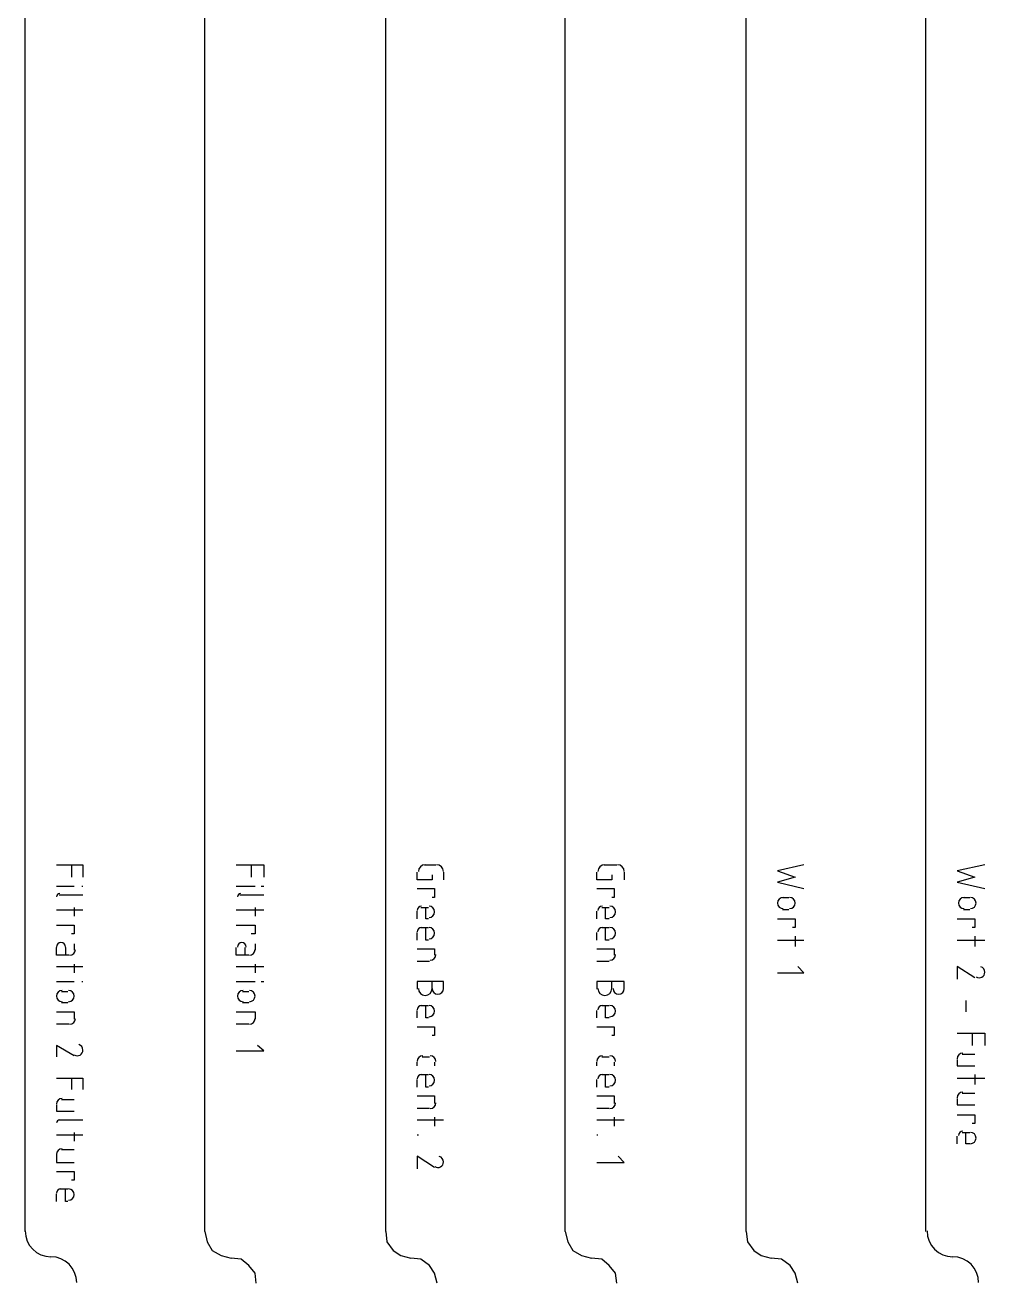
# Model space of a CAD drawing. Header units: millimetres. Extents: x 0 to 33.1, y 1.5 to 45.3.
# Drawn here: x 5.878 to 7.151, y 14.517 to 16.185 of the extents above; entities that cross this region are included whole.
import ezdxf

# ---------------------------------------------------------------- set-up
doc = ezdxf.new("R2010")
doc.units = ezdxf.units.MM
doc.header["$MEASUREMENT"] = 0
doc.layers.get('0').update_dxf_attribs({"linetype": 'CONTINUOUS'})

msp = doc.modelspace()

# ---------------------------------------------------------------- linework, layer by layer
at = {"color": 4, "linetype": 'Continuous'}
for p, q in [((5.87776, 14.5844), (5.87776, 16.5394)), ((7.07275, 14.5844), (7.07275, 16.5394)), ((5.87776, 14.5844), (5.87776, 14.5844)), ((7.07275, 14.5844), (7.07275, 14.5844)), ((5.91114, 14.5494), (5.91114, 14.5494)), ((7.10781, 14.5494), (7.10781, 14.5494))]:
    msp.add_line(p, q, dxfattribs=at)
at = {"color": 5, "linetype": 'Continuous'}
for p, q in [((6.1161, 14.5844), (6.1161, 16.5394)), ((6.1161, 14.5844), (6.1161, 14.5844)), ((6.1161, 14.5844), (6.11947, 14.5711)), ((6.11947, 14.5711), (6.12608, 14.5594)), ((6.12608, 14.5594), (6.13781, 14.5528)), ((6.13781, 14.5528), (6.1511, 14.5494)), ((6.16444, 14.5478), (6.1511, 14.5494)), ((6.17443, 14.5394), (6.16444, 14.5478)), ((6.18278, 14.5294), (6.17443, 14.5394)), ((6.18446, 14.5161), (6.18278, 14.5294))]:
    msp.add_line(p, q, dxfattribs=at)
at = {"color": 104, "linetype": 'Continuous'}
for p, q in [((6.35612, 14.5844), (6.35612, 16.5394)), ((6.35612, 14.5844), (6.35612, 14.5844)), ((6.35612, 14.5844), (6.35781, 14.5711)), ((6.35781, 14.5711), (6.3661, 14.5594)), ((6.3661, 14.5594), (6.37608, 14.5528)), ((6.37608, 14.5528), (6.38943, 14.5494)), ((6.40278, 14.5478), (6.38943, 14.5494)), ((6.41444, 14.5394), (6.40278, 14.5478)), ((6.42111, 14.5294), (6.41444, 14.5394)), ((6.42443, 14.5161), (6.42111, 14.5294))]:
    msp.add_line(p, q, dxfattribs=at)
at = {"color": 3, "linetype": 'Continuous'}
for p, q in [((6.59446, 14.5844), (6.59446, 16.5394)), ((6.59446, 14.5844), (6.59446, 14.5844)), ((6.59446, 14.5844), (6.59776, 14.5711)), ((6.59776, 14.5711), (6.60444, 14.5594)), ((6.60444, 14.5594), (6.6161, 14.5528)), ((6.6161, 14.5528), (6.62944, 14.5494)), ((6.64279, 14.5478), (6.62944, 14.5494)), ((6.65278, 14.5394), (6.64279, 14.5478)), ((6.66114, 14.5294), (6.65278, 14.5394)), ((6.66276, 14.5161), (6.66114, 14.5294))]:
    msp.add_line(p, q, dxfattribs=at)
at = {"color": 52, "linetype": 'Continuous'}
for p, q in [((6.83442, 14.5844), (6.83442, 16.5394)), ((6.83442, 14.5844), (6.83442, 14.5844)), ((6.83442, 14.5844), (6.8361, 14.5711)), ((6.8361, 14.5711), (6.84446, 14.5594)), ((6.84446, 14.5594), (6.85444, 14.5528)), ((6.85444, 14.5528), (6.86778, 14.5494)), ((6.88113, 14.5478), (6.86778, 14.5494)), ((6.89279, 14.5394), (6.88113, 14.5478)), ((6.89947, 14.5294), (6.89279, 14.5394)), ((6.90278, 14.5161), (6.89947, 14.5294))]:
    msp.add_line(p, q, dxfattribs=at)
at = {"color": 0, "linetype": 'Continuous'}
for p, q in [((5.91943, 15.0711), (5.95443, 15.0711)), ((5.93946, 15.0711), (5.93946, 15.0544)), ((5.95443, 15.0711), (5.95443, 15.0544)), ((6.15776, 15.0711), (6.19444, 15.0711)), ((6.17779, 15.0711), (6.17779, 15.0544)), ((6.19444, 15.0711), (6.19444, 15.0544)), ((6.40776, 15.0711), (6.42279, 15.0711)), ((6.64611, 15.0711), (6.66276, 15.0711)), ((6.91114, 15.0711), (6.87608, 15.0628)), ((7.1511, 15.0711), (7.11442, 15.0628)), ((6.39779, 15.0511), (6.39779, 15.0611)), ((6.41775, 15.0511), (6.39779, 15.0511)), ((6.41775, 15.0578), (6.41775, 15.0511)), ((6.43278, 15.0611), (6.43278, 15.0511)), ((6.63612, 15.0511), (6.63612, 15.0611)), ((6.65608, 15.0511), (6.63612, 15.0511)), ((6.65608, 15.0578), (6.65608, 15.0511)), ((6.67279, 15.0611), (6.67279, 15.0511)), ((6.87608, 15.0628), (6.89947, 15.0544)), ((6.89947, 15.0544), (6.87608, 15.0478)), ((6.87608, 15.0478), (6.91114, 15.0394)), ((7.11442, 15.0628), (7.13781, 15.0544)), ((7.13781, 15.0544), (7.11442, 15.0478)), ((7.11442, 15.0478), (7.1511, 15.0394)), ((5.91943, 15.0428), (5.94276, 15.0428)), ((5.92279, 15.0311), (5.95443, 15.0311)), ((5.95281, 15.0428), (5.95443, 15.0428)), ((6.15776, 15.0428), (6.18278, 15.0428)), ((6.16276, 15.0311), (6.19444, 15.0311)), ((6.19114, 15.0428), (6.19444, 15.0428)), ((6.39779, 15.0394), (6.42111, 15.0394)), ((6.42111, 15.0394), (6.42111, 15.0278)), ((6.63612, 15.0394), (6.65944, 15.0394)), ((6.65944, 15.0394), (6.65944, 15.0278)), ((5.94276, 15.0144), (5.94276, 15.0028)), ((6.18278, 15.0144), (6.18278, 15.0028)), ((6.40278, 15.0144), (6.41276, 15.0144)), ((6.40944, 14.9994), (6.40944, 15.0144)), ((6.42111, 15.0278), (6.41775, 15.0278)), ((6.64279, 15.0144), (6.65278, 15.0144)), ((6.64779, 14.9994), (6.64779, 15.0144)), ((6.65944, 15.0278), (6.65608, 15.0278)), ((6.88276, 15.0278), (6.89111, 15.0278)), ((7.12278, 15.0278), (7.13112, 15.0278)), ((5.91943, 15.0111), (5.95443, 15.0111)), ((6.15776, 15.0111), (6.19444, 15.0111)), ((6.39779, 14.9994), (6.39779, 15.0094)), ((6.41276, 14.9994), (6.40944, 14.9994)), ((6.63612, 14.9994), (6.63612, 15.0094)), ((6.65278, 14.9994), (6.64779, 14.9994)), ((6.87608, 14.9994), (6.89947, 14.9994)), ((6.89111, 15.0111), (6.88276, 15.0111)), ((6.89947, 14.9994), (6.89947, 14.9878)), ((7.11442, 14.9994), (7.13781, 14.9994)), ((7.13112, 15.0111), (7.12278, 15.0111)), ((7.13781, 14.9994), (7.13781, 14.9878)), ((5.91943, 14.9911), (5.94276, 14.9911)), ((5.94276, 14.9911), (5.94276, 14.9794)), ((6.15776, 14.9911), (6.18278, 14.9911)), ((6.18278, 14.9911), (6.18278, 14.9794)), ((6.39779, 14.9711), (6.39779, 14.9811)), ((6.40278, 14.9878), (6.41276, 14.9878)), ((6.40944, 14.9711), (6.40944, 14.9878)), ((6.63612, 14.9711), (6.63612, 14.9811)), ((6.64279, 14.9878), (6.65278, 14.9878)), ((6.64779, 14.9711), (6.64779, 14.9878)), ((6.89947, 14.9878), (6.89611, 14.9878)), ((7.13781, 14.9878), (7.13444, 14.9878)), ((5.94276, 14.9794), (5.93946, 14.9794)), ((5.94276, 14.9661), (5.94276, 14.9578)), ((6.18278, 14.9794), (6.17779, 14.9794)), ((6.18278, 14.9661), (6.18278, 14.9578)), ((6.41276, 14.9711), (6.40944, 14.9711)), ((6.65278, 14.9711), (6.64779, 14.9711)), ((6.87608, 14.9711), (6.91114, 14.9711)), ((6.89947, 14.9761), (6.89947, 14.9628)), ((7.11442, 14.9711), (7.1511, 14.9711)), ((7.13781, 14.9761), (7.13781, 14.9628)), ((5.91943, 14.9511), (5.91943, 14.9611)), ((5.93608, 14.9511), (5.91943, 14.9511)), ((5.9311, 14.9611), (5.9311, 14.9511)), ((6.15776, 14.9511), (6.15776, 14.9611)), ((6.17443, 14.9511), (6.15776, 14.9511)), ((6.16943, 14.9611), (6.16943, 14.9511)), ((6.39779, 14.9594), (6.42111, 14.9594)), ((6.42111, 14.9594), (6.42111, 14.9511)), ((6.63612, 14.9594), (6.65944, 14.9594)), ((6.65944, 14.9594), (6.65944, 14.9511)), ((5.91943, 14.9361), (5.95443, 14.9361)), ((5.94276, 14.9394), (5.94276, 14.9278)), ((6.15776, 14.9361), (6.19444, 14.9361)), ((6.18278, 14.9394), (6.18278, 14.9278)), ((6.41444, 14.9428), (6.39779, 14.9428)), ((6.65278, 14.9428), (6.63612, 14.9428)), ((6.91114, 14.9278), (6.90278, 14.9361)), ((7.13781, 14.9211), (7.11442, 14.9361)), ((7.11442, 14.9361), (7.11442, 14.9194)), ((5.91943, 14.9161), (5.94276, 14.9161)), ((5.95281, 14.9161), (5.95443, 14.9161)), ((6.15776, 14.9161), (6.18278, 14.9161)), ((6.19114, 14.9161), (6.19444, 14.9161)), ((6.39779, 14.9161), (6.39779, 14.9061)), ((6.43278, 14.9161), (6.39779, 14.9161)), ((6.41775, 14.9061), (6.41775, 14.9161)), ((6.43278, 14.9061), (6.43278, 14.9161)), ((6.63612, 14.9161), (6.63612, 14.9061)), ((6.67279, 14.9161), (6.63612, 14.9161)), ((6.65608, 14.9061), (6.65608, 14.9161)), ((6.67279, 14.9061), (6.67279, 14.9161)), ((6.87608, 14.9278), (6.91114, 14.9278)), ((5.92611, 14.9028), (5.93446, 14.9028)), ((6.16613, 14.9028), (6.17443, 14.9028)), ((5.93446, 14.8878), (5.92611, 14.8878)), ((6.17443, 14.8878), (6.16613, 14.8878)), ((6.40278, 14.8844), (6.41276, 14.8844)), ((6.40944, 14.8678), (6.40944, 14.8844)), ((6.64279, 14.8844), (6.65278, 14.8844)), ((6.64779, 14.8678), (6.64779, 14.8844)), ((7.12608, 14.8911), (7.12608, 14.8761)), ((5.91943, 14.8761), (5.94276, 14.8761)), ((5.94276, 14.8761), (5.94276, 14.8661)), ((6.15776, 14.8761), (6.18278, 14.8761)), ((6.18278, 14.8761), (6.18278, 14.8661)), ((6.39779, 14.8678), (6.39779, 14.8778)), ((6.41276, 14.8678), (6.40944, 14.8678)), ((6.63612, 14.8678), (6.63612, 14.8778)), ((6.65278, 14.8678), (6.64779, 14.8678)), ((5.93608, 14.8594), (5.91943, 14.8594)), ((6.17443, 14.8594), (6.15776, 14.8594)), ((6.39779, 14.8561), (6.42111, 14.8561)), ((6.42111, 14.8561), (6.42111, 14.8444)), ((6.63612, 14.8561), (6.65944, 14.8561)), ((6.65944, 14.8561), (6.65944, 14.8444)), ((7.11442, 14.8478), (7.1511, 14.8478)), ((7.13444, 14.8478), (7.13444, 14.8311)), ((7.1511, 14.8478), (7.1511, 14.8311)), ((5.94276, 14.8178), (5.91943, 14.8311)), ((5.91943, 14.8311), (5.91943, 14.8161)), ((6.19444, 14.8244), (6.18608, 14.8311)), ((6.42111, 14.8444), (6.41775, 14.8444)), ((6.65944, 14.8444), (6.65608, 14.8444)), ((6.15776, 14.8244), (6.19444, 14.8244)), ((6.40446, 14.8161), (6.41444, 14.8161)), ((6.64279, 14.8161), (6.65278, 14.8161)), ((7.13781, 14.8194), (7.1211, 14.8194)), ((6.39779, 14.8044), (6.39779, 14.8094)), ((6.42111, 14.8094), (6.42111, 14.8044)), ((6.63612, 14.8044), (6.63612, 14.8094)), ((6.65944, 14.8094), (6.65944, 14.8044)), ((7.11442, 14.8128), (7.11442, 14.8044)), ((7.11442, 14.8044), (7.13781, 14.8044)), ((5.91943, 14.7878), (5.95443, 14.7878)), ((5.93946, 14.7878), (5.93946, 14.7728)), ((5.95443, 14.7878), (5.95443, 14.7728)), ((6.39779, 14.7761), (6.39779, 14.7861)), ((6.40278, 14.7928), (6.41276, 14.7928)), ((6.40944, 14.7761), (6.40944, 14.7928)), ((6.63612, 14.7761), (6.63612, 14.7861)), ((6.64279, 14.7928), (6.65278, 14.7928)), ((6.64779, 14.7761), (6.64779, 14.7928)), ((7.11442, 14.7878), (7.1511, 14.7878)), ((7.13781, 14.7928), (7.13781, 14.7794)), ((6.39779, 14.7644), (6.42111, 14.7644)), ((6.41276, 14.7761), (6.40944, 14.7761)), ((6.42111, 14.7644), (6.42111, 14.7544)), ((6.63612, 14.7644), (6.65944, 14.7644)), ((6.65278, 14.7761), (6.64779, 14.7761)), ((6.65944, 14.7644), (6.65944, 14.7544)), ((7.13781, 14.7678), (7.1211, 14.7678)), ((5.91943, 14.7528), (5.91943, 14.7444)), ((5.94276, 14.7594), (5.92611, 14.7594)), ((6.41444, 14.7478), (6.39779, 14.7478)), ((6.65278, 14.7478), (6.63612, 14.7478)), ((7.11442, 14.7611), (7.11442, 14.7528)), ((7.11442, 14.7528), (7.13781, 14.7528)), ((5.91943, 14.7444), (5.94276, 14.7444)), ((5.92279, 14.7328), (5.95443, 14.7328)), ((6.39779, 14.7328), (6.43278, 14.7328)), ((6.42111, 14.7361), (6.42111, 14.7244)), ((6.63612, 14.7328), (6.67279, 14.7328)), ((6.65944, 14.7361), (6.65944, 14.7244)), ((7.11442, 14.7394), (7.13781, 14.7394)), ((7.13781, 14.7394), (7.13781, 14.7278)), ((5.94276, 14.7161), (5.94276, 14.7044)), ((7.1211, 14.7161), (7.13112, 14.7161)), ((7.12608, 14.7011), (7.12608, 14.7161)), ((7.13781, 14.7278), (7.13444, 14.7278)), ((5.91943, 14.7128), (5.95443, 14.7128)), ((6.39779, 14.7128), (6.39947, 14.7128)), ((6.63612, 14.7128), (6.63781, 14.7128)), ((7.11442, 14.7011), (7.11442, 14.7111)), ((7.13112, 14.7011), (7.12608, 14.7011)), ((5.91943, 14.6861), (5.91943, 14.6761)), ((5.94276, 14.6928), (5.92611, 14.6928)), ((6.42111, 14.6694), (6.39779, 14.6844)), ((6.39779, 14.6844), (6.39779, 14.6678)), ((6.67279, 14.6761), (6.66444, 14.6844)), ((5.91943, 14.6761), (5.94276, 14.6761)), ((5.91943, 14.6644), (5.94276, 14.6644)), ((5.94276, 14.6644), (5.94276, 14.6528)), ((6.63612, 14.6761), (6.67279, 14.6761)), ((5.94276, 14.6528), (5.93946, 14.6528)), ((5.91943, 14.6244), (5.91943, 14.6344)), ((5.92443, 14.6411), (5.93446, 14.6411)), ((5.9311, 14.6244), (5.9311, 14.6411)), ((5.93446, 14.6244), (5.9311, 14.6244))]:
    msp.add_line(p, q, dxfattribs=at)
for points in [[(6.40864, 15.0711), (6.40354, 15.0711), (6.39947, 15.0669), (6.39947, 15.0619)], [(6.43278, 15.0619), (6.43278, 15.0669), (6.42865, 15.0711), (6.42361, 15.0711)], [(6.64692, 15.0711), (6.64187, 15.0711), (6.63781, 15.0669), (6.63781, 15.0619)], [(6.67279, 15.0619), (6.67279, 15.0669), (6.66868, 15.0711), (6.66363, 15.0711)], [(5.92361, 15.0328), (5.92133, 15.0328), (5.91943, 15.031), (5.91943, 15.0286)], [(6.16363, 15.0328), (6.16129, 15.0328), (6.15944, 15.031), (6.15944, 15.0286)], [(6.4036, 15.0161), (6.40039, 15.0161), (6.39779, 15.0135), (6.39779, 15.0103)], [(6.42111, 15.0086), (6.42111, 15.0128), (6.41775, 15.0161), (6.41363, 15.0161)], [(6.64361, 15.0161), (6.6404, 15.0161), (6.63781, 15.0135), (6.63781, 15.0103)], [(6.66114, 15.0086), (6.66114, 15.0128), (6.65776, 15.0161), (6.6536, 15.0161)], [(6.88363, 15.0278), (6.87944, 15.0278), (6.87608, 15.0244), (6.87608, 15.0203)], [(6.87608, 15.0203), (6.87608, 15.0161), (6.87944, 15.0128), (6.88363, 15.0128)], [(6.89947, 15.0203), (6.89947, 15.0244), (6.89611, 15.0278), (6.89193, 15.0278)], [(6.89193, 15.0128), (6.89611, 15.0128), (6.89947, 15.0161), (6.89947, 15.0203)], [(7.12358, 15.0278), (7.11947, 15.0278), (7.1161, 15.0244), (7.1161, 15.0203)], [(7.1161, 15.0203), (7.1161, 15.0161), (7.11947, 15.0128), (7.12358, 15.0128)], [(7.13943, 15.0203), (7.13943, 15.0244), (7.13607, 15.0278), (7.13194, 15.0278)], [(7.13194, 15.0128), (7.13607, 15.0128), (7.13943, 15.0161), (7.13943, 15.0203)], [(6.41363, 15.0011), (6.41775, 15.0011), (6.42111, 15.0044), (6.42111, 15.0086)], [(6.6536, 15.0011), (6.65776, 15.0011), (6.66114, 15.0044), (6.66114, 15.0086)], [(6.4036, 14.9878), (6.40039, 14.9878), (6.39779, 14.9851), (6.39779, 14.9819)], [(6.42111, 14.9803), (6.42111, 14.9844), (6.41775, 14.9878), (6.41363, 14.9878)], [(6.41363, 14.9728), (6.41775, 14.9728), (6.42111, 14.9761), (6.42111, 14.9803)], [(6.64361, 14.9878), (6.6404, 14.9878), (6.63781, 14.9851), (6.63781, 14.9819)], [(6.66114, 14.9803), (6.66114, 14.9844), (6.65776, 14.9878), (6.6536, 14.9878)], [(6.6536, 14.9728), (6.65776, 14.9728), (6.66114, 14.9761), (6.66114, 14.9803)], [(5.92529, 14.9678), (5.92204, 14.9678), (5.91943, 14.9651), (5.91943, 14.9619)], [(5.9311, 14.9619), (5.9311, 14.9651), (5.9285, 14.9678), (5.92529, 14.9678)], [(6.16525, 14.9678), (6.16206, 14.9678), (6.15944, 14.9651), (6.15944, 14.9619)], [(6.17111, 14.9619), (6.17111, 14.9651), (6.16851, 14.9678), (6.16525, 14.9678)], [(5.93696, 14.9511), (5.94108, 14.9511), (5.94444, 14.9544), (5.94444, 14.9586)], [(6.17529, 14.9511), (6.17942, 14.9511), (6.18278, 14.9544), (6.18278, 14.9586)], [(6.41525, 14.9444), (6.41943, 14.9444), (6.42279, 14.9478), (6.42279, 14.9519)], [(6.6536, 14.9444), (6.65776, 14.9444), (6.66114, 14.9478), (6.66114, 14.9519)], [(7.1511, 14.9286), (7.15115, 14.9319), (7.14893, 14.9349), (7.14561, 14.9358)], [(7.13965, 14.9222), (7.14199, 14.9208), (7.14486, 14.9207), (7.14725, 14.9221)], [(7.14725, 14.9221), (7.14963, 14.9233), (7.1511, 14.9258), (7.1511, 14.9286)], [(5.92692, 14.9044), (5.92279, 14.9044), (5.91943, 14.9011), (5.91943, 14.8969)], [(5.91943, 14.8969), (5.91943, 14.8928), (5.92279, 14.8894), (5.92692, 14.8894)], [(5.94276, 14.8969), (5.94276, 14.9011), (5.9394, 14.9044), (5.93528, 14.9044)], [(5.93528, 14.8894), (5.9394, 14.8894), (5.94276, 14.8928), (5.94276, 14.8969)], [(6.16694, 14.9044), (6.16282, 14.9044), (6.15944, 14.9011), (6.15944, 14.8969)], [(6.15944, 14.8969), (6.15944, 14.8928), (6.16282, 14.8894), (6.16694, 14.8894)], [(6.18278, 14.8969), (6.18278, 14.9011), (6.17942, 14.9044), (6.17529, 14.9044)], [(6.17529, 14.8894), (6.17942, 14.8894), (6.18278, 14.8928), (6.18278, 14.8969)], [(6.39947, 14.9069), (6.39947, 14.9018), (6.40354, 14.8978), (6.40864, 14.8978)], [(6.40864, 14.8978), (6.41368, 14.8978), (6.41775, 14.9018), (6.41775, 14.9069)], [(6.41775, 14.9069), (6.41775, 14.9028), (6.42111, 14.8994), (6.42529, 14.8994)], [(6.42529, 14.8994), (6.42942, 14.8994), (6.43278, 14.9028), (6.43278, 14.9069)], [(6.63781, 14.9069), (6.63781, 14.9018), (6.64187, 14.8978), (6.64692, 14.8978)], [(6.64692, 14.8978), (6.65201, 14.8978), (6.65608, 14.9018), (6.65608, 14.9069)], [(6.65776, 14.9069), (6.65776, 14.9028), (6.66114, 14.8994), (6.66525, 14.8994)], [(6.66525, 14.8994), (6.66943, 14.8994), (6.67279, 14.9028), (6.67279, 14.9069)], [(6.4036, 14.8844), (6.40039, 14.8844), (6.39779, 14.8818), (6.39779, 14.8786)], [(6.42111, 14.8769), (6.42111, 14.8811), (6.41775, 14.8844), (6.41363, 14.8844)], [(6.64361, 14.8844), (6.6404, 14.8844), (6.63781, 14.8818), (6.63781, 14.8786)], [(6.66114, 14.8769), (6.66114, 14.8811), (6.65776, 14.8844), (6.6536, 14.8844)], [(5.93696, 14.8594), (5.94108, 14.8594), (5.94444, 14.8628), (5.94444, 14.8669)], [(6.17529, 14.8594), (6.17942, 14.8594), (6.18278, 14.8628), (6.18278, 14.8669)], [(6.41363, 14.8694), (6.41775, 14.8694), (6.42111, 14.8728), (6.42111, 14.8769)], [(6.6536, 14.8694), (6.65776, 14.8694), (6.66114, 14.8728), (6.66114, 14.8769)], [(5.95443, 14.8251), (5.95449, 14.8286), (5.95226, 14.8317), (5.949, 14.8325)], [(5.94299, 14.8189), (5.94532, 14.8175), (5.94819, 14.8174), (5.95057, 14.8187)], [(5.95057, 14.8187), (5.95296, 14.82), (5.95449, 14.8226), (5.95443, 14.8253)], [(6.40528, 14.8178), (6.40115, 14.8178), (6.39779, 14.8144), (6.39779, 14.8103)], [(6.42279, 14.8103), (6.42279, 14.8144), (6.41943, 14.8178), (6.41525, 14.8178)], [(6.64361, 14.8178), (6.63949, 14.8178), (6.63612, 14.8144), (6.63612, 14.8103)], [(6.66114, 14.8103), (6.66114, 14.8144), (6.65776, 14.8178), (6.6536, 14.8178)], [(7.12196, 14.8211), (7.11778, 14.8211), (7.11442, 14.8178), (7.11442, 14.8136)], [(6.4036, 14.7928), (6.40039, 14.7928), (6.39779, 14.7901), (6.39779, 14.7869)], [(6.42111, 14.7853), (6.42111, 14.7894), (6.41775, 14.7928), (6.41363, 14.7928)], [(6.41363, 14.7778), (6.41775, 14.7778), (6.42111, 14.7811), (6.42111, 14.7853)], [(6.64361, 14.7928), (6.6404, 14.7928), (6.63781, 14.7901), (6.63781, 14.7869)], [(6.66114, 14.7853), (6.66114, 14.7894), (6.65776, 14.7928), (6.6536, 14.7928)], [(6.6536, 14.7778), (6.65776, 14.7778), (6.66114, 14.7811), (6.66114, 14.7853)], [(7.12196, 14.7694), (7.11778, 14.7694), (7.11442, 14.7661), (7.11442, 14.7619)], [(5.92692, 14.7611), (5.92279, 14.7611), (5.91943, 14.7578), (5.91943, 14.7536)], [(6.41525, 14.7478), (6.41943, 14.7478), (6.42279, 14.7511), (6.42279, 14.7553)], [(6.6536, 14.7478), (6.65776, 14.7478), (6.66114, 14.7511), (6.66114, 14.7553)], [(5.92361, 14.7328), (5.92133, 14.7328), (5.91943, 14.731), (5.91943, 14.7286)], [(7.12196, 14.7178), (7.11871, 14.7178), (7.1161, 14.7151), (7.1161, 14.7119)], [(7.13943, 14.7086), (7.13943, 14.7128), (7.13607, 14.7161), (7.13194, 14.7161)], [(7.13194, 14.7011), (7.13607, 14.7011), (7.13943, 14.7044), (7.13943, 14.7086)], [(5.92692, 14.6944), (5.92279, 14.6944), (5.91943, 14.6911), (5.91943, 14.6869)], [(6.43278, 14.6768), (6.43283, 14.6803), (6.43056, 14.6833), (6.42731, 14.6842)], [(6.42128, 14.6706), (6.42361, 14.6692), (6.42654, 14.669), (6.42893, 14.6704)], [(6.42893, 14.6704), (6.43132, 14.6717), (6.43278, 14.6743), (6.43278, 14.6769)], [(5.92529, 14.6411), (5.92204, 14.6411), (5.91943, 14.6385), (5.91943, 14.6353)], [(5.94276, 14.6336), (5.94276, 14.6378), (5.9394, 14.6411), (5.93528, 14.6411)], [(5.93528, 14.6261), (5.9394, 14.6261), (5.94276, 14.6294), (5.94276, 14.6336)]]:
    msp.add_open_spline(points, degree=3, dxfattribs=at)
at = {"color": 4, "linetype": 'Continuous'}
for points in [[(5.87776, 14.5853), (5.87776, 14.5664), (5.89307, 14.5511), (5.91194, 14.5511)], [(7.07443, 14.5853), (7.07443, 14.5664), (7.08974, 14.5511), (7.10861, 14.5511)], [(5.94613, 14.5169), (5.94613, 14.5358), (5.93083, 14.5511), (5.91194, 14.5511)], [(7.14279, 14.5169), (7.14279, 14.5358), (7.1275, 14.5511), (7.10861, 14.5511)]]:
    msp.add_open_spline(points, degree=3, dxfattribs=at)

doc.saveas('drawing.dxf')
